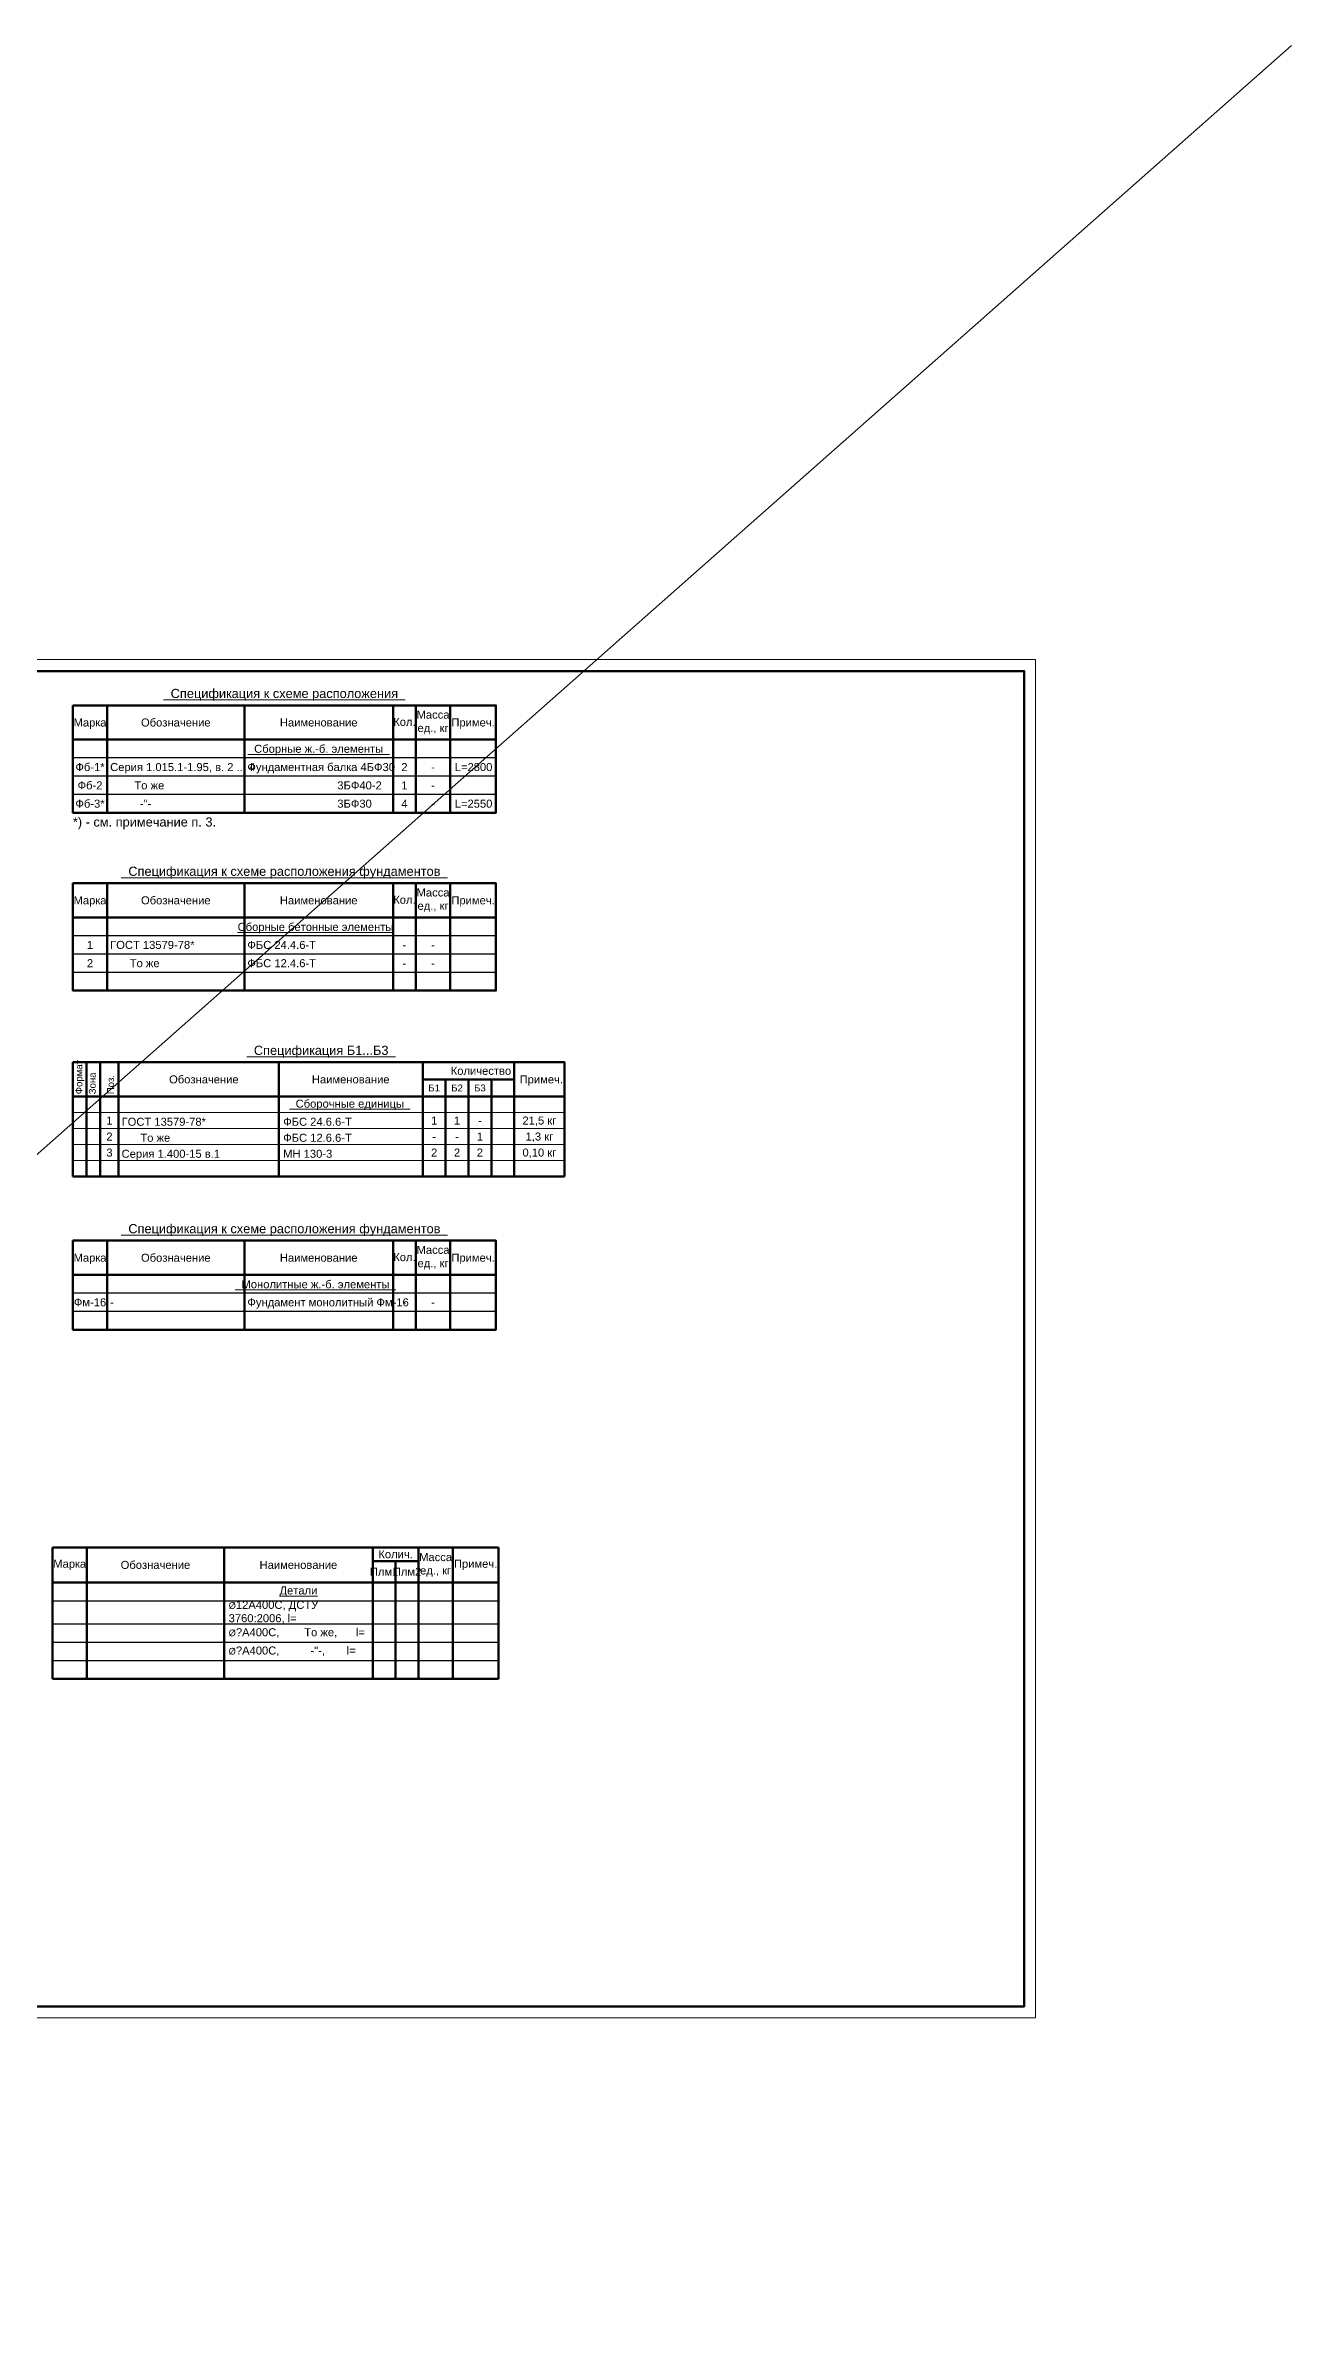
# Paper-space layout 'А1 г' of a CAD drawing. Header units: millimetres. Extents: x -1826 to 3142, y -699 to 3864.
# Drawn here: x -1203 to -658, y -133 to 864 of the extents above; entities that cross this region are included whole.
import ezdxf
from ezdxf.enums import TextEntityAlignment as Align

# ---------------------------------------------------------------- set-up
doc = ezdxf.new("R2010")
doc.units = ezdxf.units.MM
doc.header["$MEASUREMENT"] = 0
doc.layers.add('01_Спецификация', color=7, linetype='Continuous', lineweight=13)
doc.layers.add('01_Формат', color=7, linetype='Continuous', lineweight=13)
doc.styles.add('Arial', font='arial.ttf')

# ---------------------------------------------------------------- blocks, each defined once
blk = doc.blocks.new('*T28')
at = {"layer": '01_Спецификация', "color": 0, "lineweight": 50, "transparency": 16777216}
for p, q in [((0, 0), (195, 0)), ((0, 0), (0, -57.4)), ((15, 0), (15, -57.4)), ((75, 0), (75, -57.4)), ((140, 0), (140, -57.4)), ((160, 0), (160, -57.4)), ((175, 0), (175, -57.4)), ((195, 0), (195, -57.4)), ((140, -5.96), (160, -5.96)), ((150, -5.96), (150, -57.4)), ((0, -15.3), (195, -15.3)), ((0, -57.4), (195, -57.4))]:
    blk.add_line(p, q, dxfattribs=at)
at = {"layer": '01_Спецификация', "color": 0, "linetype": 'ByBlock', "lineweight": -2, "transparency": 16777216}
for p, q in [((0, -23.3), (195, -23.3)), ((0, -33.4), (195, -33.4)), ((0, -41.4), (195, -41.4)), ((0, -49.4), (195, -49.4))]:
    blk.add_line(p, q, dxfattribs=at)
at = {"layer": '01_Спецификация', "transparency": 16777216, "char_height": 3.5, "style": 'Arial'}
for s, insert, width, attachment_point in [('Марка', (7.5, -7.65), 14.88, 5), ('Обозначение', (45, -7.65), 59.88, 5), ('Наименование', (107.5, -7.65), 64.88, 5), ('Плм1', (145, -10.63), 10, 5), ('Колич.', (150, -2.98), 19.88, 5), ('Плм2', (155, -10.63), 10, 5), ('Масса ед., кг', (167.5, -7.65), 14.88, 5), ('Примеч.', (185, -7.65), 19.88, 5), ('{\\LДетали  }', (107.5, -19.3), 65, 5), ('{\\fArial|b0|i0|c204|p34;\\H0.83333x;Ø}12A400C, ДСТУ 3760:2006, l=', (77, -28.35), 61, 4), ('{\\fArial|b0|i0|c204|p34;\\H0.83333x;Ø}?A400C,        То же,      l=', (77, -37.4), 61, 4), ('{\\fArial|b0|i0|c204|p34;\\H0.83333x;Ø}?A400C,          -"-,       l=', (77, -45.4), 61, 4)]:
    blk.add_mtext(s, dxfattribs=dict(at, insert=insert, width=width, attachment_point=attachment_point))

psp = doc.layouts.new('А1 г')

# ---------------------------------------------------------------- linework, layer by layer
at = {"layer": '01_Спецификация'}
psp.add_line((-1784.92, -132.64), (-657.84, 863.56), dxfattribs=at)
at = {"layer": '01_Спецификация', "color": 2, "lineweight": 50}
for p, q in [((-1175.71, 575.01), (-1175.71, 528.01)), ((-1115.71, 575.01), (-1115.71, 528.01)), ((-1050.71, 575.01), (-1050.71, 528.01)), ((-1040.71, 575.01), (-1040.71, 528.01)), ((-1025.71, 575.01), (-1025.71, 528.01))]:
    psp.add_line(p, q, dxfattribs=at)
at = {"layer": '01_Спецификация', "color": 2, "lineweight": 25}
for p, q in [((-1005.71, 552.01), (-1190.71, 552.01)), ((-1005.71, 544.01), (-1190.71, 544.01)), ((-1005.71, 536.01), (-1190.71, 536.01)), ((-1005.71, 528.01), (-1190.71, 528.01)), ((-1005.71, 528.01), (-1190.71, 528.01))]:
    psp.add_line(p, q, dxfattribs=at)
at = {"layer": '01_Спецификация', "color": 3, "lineweight": 50}
for p, q in [((-1175.71, 497.24), (-1175.71, 450.24)), ((-1115.71, 497.24), (-1115.71, 450.24)), ((-1050.71, 497.24), (-1050.71, 450.24)), ((-1040.71, 497.24), (-1040.71, 450.24)), ((-1025.71, 497.24), (-1025.71, 450.24))]:
    psp.add_line(p, q, dxfattribs=at)
at = {"layer": '01_Спецификация', "color": 3, "lineweight": 25}
for p, q in [((-1005.71, 474.24), (-1190.71, 474.24)), ((-1005.71, 466.24), (-1190.71, 466.24)), ((-1005.71, 458.24), (-1190.71, 458.24))]:
    psp.add_line(p, q, dxfattribs=at)
at = {"layer": '01_Спецификация', "lineweight": 50}
for p, q in [((-1190.71, 418.93), (-1190.71, 368.93)), ((-1184.71, 418.93), (-1184.71, 368.93)), ((-1178.71, 418.93), (-1178.71, 368.93)), ((-1170.71, 418.93), (-1170.71, 368.93)), ((-1100.71, 418.93), (-1100.71, 368.93)), ((-1037.71, 418.93), (-1037.71, 368.93)), ((-997.71, 418.93), (-997.71, 368.93)), ((-975.71, 418.93), (-975.71, 368.93)), ((-1037.71, 411.43), (-997.71, 411.43)), ((-1027.71, 411.43), (-1027.71, 368.93)), ((-1017.71, 411.43), (-1017.71, 368.93)), ((-1007.71, 411.43), (-1007.71, 368.93)), ((-1190.71, 368.93), (-975.71, 368.93)), ((-1175.71, 340.94), (-1175.71, 301.94)), ((-1115.71, 340.94), (-1115.71, 301.94)), ((-1050.71, 340.94), (-1050.71, 301.94)), ((-1040.71, 340.94), (-1040.71, 301.94)), ((-1025.71, 340.94), (-1025.71, 301.94))]:
    psp.add_line(p, q, dxfattribs=at)
at = {"layer": '01_Спецификация', "linetype": 'Continuous'}
for p, q in [((-1190.71, 396.93), (-975.71, 396.93)), ((-1190.71, 389.93), (-975.71, 389.93)), ((-1190.71, 382.93), (-975.71, 382.93)), ((-1190.71, 375.93), (-975.71, 375.93))]:
    psp.add_line(p, q, dxfattribs=at)
at = {"layer": '01_Спецификация', "lineweight": 25}
for p, q in [((-1005.71, 317.94), (-1190.71, 317.94)), ((-1005.71, 309.94), (-1190.71, 309.94)), ((-1005.71, 301.94), (-1190.71, 301.94))]:
    psp.add_line(p, q, dxfattribs=at)
at = {"layer": '01_Спецификация', "color": 2, "lineweight": 50}
for points in [[(-1190.71, 575.01), (-1005.71, 575.01), (-1005.71, 560.01), (-1190.71, 560.01)], [(-1190.71, 560.01), (-1005.71, 560.01), (-1005.71, 528.01), (-1190.71, 528.01)]]:
    psp.add_lwpolyline(points, close=True, dxfattribs=at)
at = {"layer": '01_Спецификация', "color": 3, "lineweight": 50}
for points in [[(-1190.71, 497.24), (-1005.71, 497.24), (-1005.71, 482.24), (-1190.71, 482.24)], [(-1190.71, 482.24), (-1005.71, 482.24), (-1005.71, 450.24), (-1190.71, 450.24)]]:
    psp.add_lwpolyline(points, close=True, dxfattribs=at)
at = {"layer": '01_Спецификация', "lineweight": 50}
for points in [[(-1190.71, 418.93), (-975.71, 418.93), (-975.71, 403.93), (-1190.71, 403.93)], [(-1190.71, 340.94), (-1005.71, 340.94), (-1005.71, 325.94), (-1190.71, 325.94)], [(-1190.71, 325.94), (-1005.71, 325.94), (-1005.71, 301.94), (-1190.71, 301.94)]]:
    psp.add_lwpolyline(points, close=True, dxfattribs=at)
at = {"layer": '01_Формат'}
psp.add_lwpolyline([(-1610.71, 1.01), (-769.71, 1.01), (-769.71, 595.01), (-1610.71, 595.01)], close=True, dxfattribs=at)
at = {"layer": '01_Формат', "lineweight": 50}
psp.add_lwpolyline([(-1590.71, 6.01), (-774.71, 6.01), (-774.71, 590.01), (-1590.71, 590.01)], close=True, dxfattribs=at)

# ---------------------------------------------------------------- block references
psp.add_blockref('*T28', (-1199.59, 206.72))

# ---------------------------------------------------------------- texts
at = {"layer": '01_Спецификация', "color": 2, "lineweight": 20, "ltscale": 0.5, "style": 'Arial'}
psp.add_text('%%U  Спецификация к схеме расположения  ', height=4, dxfattribs=at).set_placement((-1098.21, 577.01), align=Align.BOTTOM_CENTER)
at = {"layer": '01_Спецификация', "color": 2, "ltscale": 100, "style": 'Arial'}
for s, p in [('Марка', (-1183.21, 567.51)), ('Обозначение', (-1145.71, 567.51)), ('Наименование', (-1083.21, 567.51)), ('Кол.', (-1045.71, 567.76)), ('Примеч.', (-1015.71, 567.51))]:
    psp.add_text(s, height=3.5, dxfattribs=at).set_placement(p, align=Align.MIDDLE_CENTER)
at = {"layer": '01_Спецификация', "color": 2, "lineweight": 20, "ltscale": 0.5, "style": 'Arial'}
for s, height, p in [('%%U  Сборные ж.-б. элементы  ', 3.5, (-1083.21, 556.01)), ('Фб-1*', 3.5, (-1183.21, 548.01)), ('2', 3.5, (-1045.71, 548.01)), ('Фб-2', 3.5, (-1183.21, 540.01)), ('1', 3.5, (-1045.71, 540.01)), ('-', 3.5, (-1033.21, 548.01)), ('-', 3.5, (-1033.21, 540.01)), ('Фб-3*', 3.5, (-1183.21, 532.01)), ('4', 3.5, (-1045.71, 532.01)), ('-', 3.5, (-1033.21, 532.01)), ('Б1', 3, (-1032.71, 407.68))]:
    psp.add_text(s, height=height, dxfattribs=at).set_placement(p, align=Align.MIDDLE_CENTER)
at = {"layer": '01_Спецификация', "color": 2, "ltscale": 0.5, "style": 'Arial'}
for s, p in [('Серия 1.015.1-1.95, в. 2 ... 4', (-1174.4, 548.01)), ('Фундаментная балка 4БФ30', (-1114.4, 548.01)), ('То же', (-1163.79, 540.01)), ('3БФ40-2', (-1075.06, 540.01)), ('-"-', (-1161.38, 532.01)), ('3БФ30', (-1075.06, 532.01))]:
    psp.add_text(s, height=3.5, dxfattribs=at).set_placement(p, align=Align.MIDDLE_LEFT)
at = {"layer": '01_Спецификация', "color": 2, "lineweight": 20, "ltscale": 0.5, "style": 'Arial'}
for s, p in [('L=2800', (-1023.71, 548.01)), ('L=2550', (-1023.71, 532.01))]:
    psp.add_text(s, height=3.5, dxfattribs=at).set_placement(p, align=Align.MIDDLE_LEFT)
at = {"layer": '01_Спецификация', "color": 2, "style": 'Arial'}
psp.add_text('*) - см. примечание п. 3.', height=4, dxfattribs=at).set_placement((-1190.71, 526.01), align=Align.TOP_LEFT)
at = {"layer": '01_Спецификация', "color": 3, "lineweight": 20, "ltscale": 0.5, "style": 'Arial'}
psp.add_text('%%U  Спецификация к схеме расположения фундаментов  ', height=4, dxfattribs=at).set_placement((-1098.21, 499.24), align=Align.BOTTOM_CENTER)
at = {"layer": '01_Спецификация', "color": 3, "ltscale": 100, "style": 'Arial'}
for s, p in [('Марка', (-1183.21, 489.74)), ('Обозначение', (-1145.71, 489.74)), ('Наименование', (-1083.21, 489.74)), ('Кол.', (-1045.71, 489.99)), ('Примеч.', (-1015.71, 489.74))]:
    psp.add_text(s, height=3.5, dxfattribs=at).set_placement(p, align=Align.MIDDLE_CENTER)
at = {"layer": '01_Спецификация', "color": 3, "lineweight": 20, "ltscale": 0.5, "style": 'Arial'}
for s, height, p in [('%%UСборные бетонные элементы', 3.5, (-1084.6, 478.11)), ('1', 3.5, (-1183.21, 470.24)), ('-', 3.5, (-1045.71, 470.24)), ('-', 3.5, (-1033.21, 470.24)), ('2', 3.5, (-1183.21, 462.24)), ('-', 3.5, (-1045.71, 462.24)), ('-', 3.5, (-1033.21, 462.24)), ('Б3', 3, (-1012.71, 407.68))]:
    psp.add_text(s, height=height, dxfattribs=at).set_placement(p, align=Align.MIDDLE_CENTER)
at = {"layer": '01_Спецификация', "color": 3, "ltscale": 0.5, "style": 'Arial'}
for s, p in [('ГОСТ 13579-78*', (-1174.4, 470.24)), ('ФБС 24.4.6-Т', (-1114.4, 470.24)), ('То же', (-1165.84, 462.24)), ('ФБС 12.4.6-Т', (-1114.4, 462.24))]:
    psp.add_text(s, height=3.5, dxfattribs=at).set_placement(p, align=Align.MIDDLE_LEFT)
at = {"layer": '01_Спецификация', "ltscale": 0.5, "style": 'Arial'}
for s, p in [('Формат', (-1188.09, 404.93)), ('Зона', (-1182.21, 404.93)), ('Поз.', (-1174.21, 404.93))]:
    psp.add_text(s, height=3, rotation=90, dxfattribs=at).set_placement(p, align=Align.MIDDLE_LEFT)
at = {"layer": '01_Спецификация', "color": 7, "style": 'Arial'}
psp.add_text('%%U  Спецификация Б1...Б3  ', height=4, dxfattribs=at).set_placement((-1082.13, 420.93), align=Align.BOTTOM_CENTER)
at = {"layer": '01_Спецификация', "ltscale": 0.5, "style": 'Arial'}
for s, p in [('Обозначение', (-1133.43, 411.43)), ('Наименование', (-1069.21, 411.43)), ('Количество', (-1012.25, 415.18)), ('Примеч.', (-985.86, 411.43)), ('%%U  Сборочные единицы  ', (-1069.6, 400.81)), ('0,10 кг', (-986.71, 379.43))]:
    psp.add_text(s, height=3.5, dxfattribs=at).set_placement(p, align=Align.MIDDLE_CENTER)
at = {"layer": '01_Спецификация', "color": 6, "lineweight": 20, "ltscale": 0.5, "style": 'Arial'}
psp.add_text('Б2', height=3, dxfattribs=at).set_placement((-1022.71, 407.68), align=Align.MIDDLE_CENTER)
at = {"layer": '01_Спецификация', "lineweight": 20, "ltscale": 0.5, "style": 'Arial'}
for s, p in [('1', (-1174.71, 393.43)), ('3', (-1174.71, 379.43)), ('2', (-1174.71, 386.43)), ('%%U  Монолитные ж.-б. элементы  ', (-1084.6, 321.81)), ('Фм-16', (-1183.21, 313.94)), ('-', (-1045.71, 313.94)), ('-', (-1033.21, 313.94))]:
    psp.add_text(s, height=3.5, dxfattribs=at).set_placement(p, align=Align.MIDDLE_CENTER)
at = {"layer": '01_Спецификация', "ltscale": 0.5, "style": 'Arial'}
for s, p in [('ГОСТ 13579-78*', (-1169.4, 391.15)), ('Серия 1.400-15 в.1', (-1169.4, 377.15)), ('То же', (-1161.19, 384.15))]:
    psp.add_text(s, height=3.5, dxfattribs=at).set_placement(p)
at = {"layer": '01_Спецификация', "color": 1, "lineweight": 30, "ltscale": 0.5, "style": 'Arial'}
for s, p in [('ФБС 24.6.6-Т', (-1098.74, 391.15)), ('ФБС 12.6.6-Т', (-1098.74, 384.15))]:
    psp.add_text(s, height=3.5, dxfattribs=at).set_placement(p)
at = {"layer": '01_Спецификация', "color": 2, "ltscale": 0.5, "style": 'Arial'}
for s, p in [('1', (-1032.71, 393.43)), ('2', (-1032.71, 379.43)), ('-', (-1032.71, 386.43))]:
    psp.add_text(s, height=3.5, dxfattribs=at).set_placement(p, align=Align.MIDDLE_CENTER)
at = {"layer": '01_Спецификация', "color": 6, "ltscale": 0.5, "style": 'Arial'}
for s, p in [('1', (-1022.71, 393.43)), ('2', (-1022.71, 379.43)), ('-', (-1022.71, 386.43))]:
    psp.add_text(s, height=3.5, dxfattribs=at).set_placement(p, align=Align.MIDDLE_CENTER)
at = {"layer": '01_Спецификация', "color": 3, "ltscale": 0.5, "style": 'Arial'}
for s, p in [('-', (-1012.71, 393.43)), ('2', (-1012.71, 379.43)), ('1', (-1012.71, 386.43)), ('1,3 кг', (-986.71, 386.43))]:
    psp.add_text(s, height=3.5, dxfattribs=at).set_placement(p, align=Align.MIDDLE_CENTER)
at = {"layer": '01_Спецификация', "color": 1, "ltscale": 0.5, "style": 'Arial'}
psp.add_text('21,5 кг', height=3.5, dxfattribs=at).set_placement((-986.71, 393.43), align=Align.MIDDLE_CENTER)
at = {"layer": '01_Спецификация', "lineweight": 30, "ltscale": 0.5, "style": 'Arial'}
psp.add_text('МН 130-3', height=3.5, dxfattribs=at).set_placement((-1098.74, 377.15))
at = {"layer": '01_Спецификация', "lineweight": 20, "ltscale": 0.5, "style": 'Arial'}
psp.add_text('%%U  Спецификация к схеме расположения фундаментов  ', height=4, dxfattribs=at).set_placement((-1098.21, 342.94), align=Align.BOTTOM_CENTER)
at = {"layer": '01_Спецификация', "ltscale": 100, "style": 'Arial'}
for s, p in [('Марка', (-1183.21, 333.44)), ('Обозначение', (-1145.71, 333.44)), ('Наименование', (-1083.21, 333.44)), ('Кол.', (-1045.71, 333.69)), ('Примеч.', (-1015.71, 333.44))]:
    psp.add_text(s, height=3.5, dxfattribs=at).set_placement(p, align=Align.MIDDLE_CENTER)
at = {"layer": '01_Спецификация', "ltscale": 0.5, "style": 'Arial'}
for s, p in [('-', (-1174.4, 313.94)), ('Фундамент монолитный Фм-16', (-1114.4, 313.94))]:
    psp.add_text(s, height=3.5, dxfattribs=at).set_placement(p, align=Align.MIDDLE_LEFT)
at = {"layer": '01_Спецификация', "color": 2, "ltscale": 100, "insert": (-1033.21, 567.51), "char_height": 3.5, "width": 15, "attachment_point": 5, "style": 'Arial'}
psp.add_mtext('Масса\\Pед., кг', dxfattribs=at)
at = {"layer": '01_Спецификация', "color": 3, "ltscale": 100, "insert": (-1033.21, 489.74), "char_height": 3.5, "width": 15, "attachment_point": 5, "style": 'Arial'}
psp.add_mtext('Масса\\Pед., кг', dxfattribs=at)
at = {"layer": '01_Спецификация', "ltscale": 100, "insert": (-1033.21, 333.44), "char_height": 3.5, "width": 15, "attachment_point": 5, "style": 'Arial'}
psp.add_mtext('Масса\\Pед., кг', dxfattribs=at)

doc.saveas('drawing.dxf')
